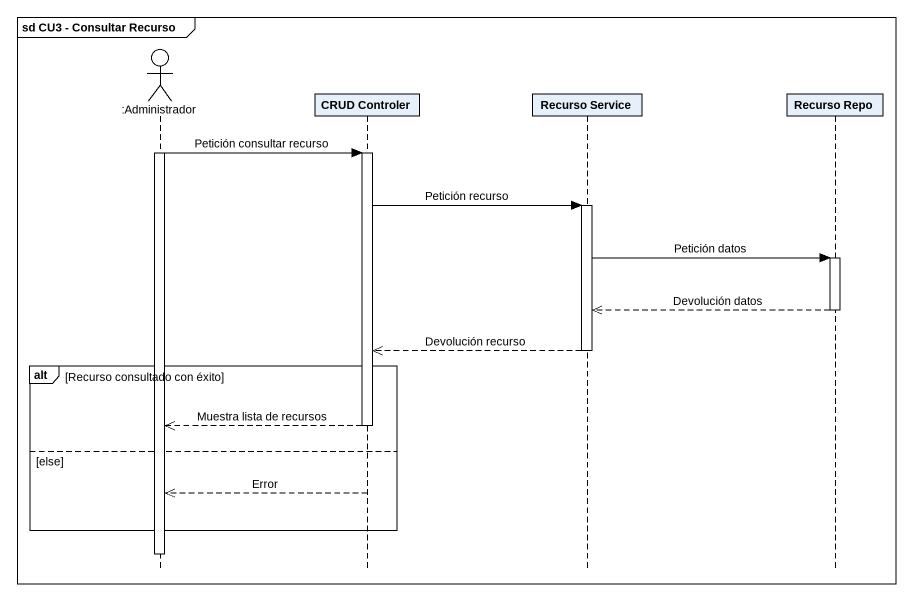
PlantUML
@startuml
mainframe sd CU3 - Consultar Recurso
hide footbox
actor ":Administrador" as Administrador
participant "CRUD Controler" as CRUD_Controler
participant "Recurso Service" as Recurso_Service
participant "Recurso Repo" as Recurso_Repo

activate Administrador
Administrador -> CRUD_Controler : Petición consultar recurso
activate CRUD_Controler
CRUD_Controler -> Recurso_Service : Petición recurso
activate Recurso_Service
Recurso_Service -> Recurso_Repo : Petición datos
activate Recurso_Repo
Recurso_Repo -->> Recurso_Service : Devolución datos
deactivate Recurso_Repo
Recurso_Service -->> CRUD_Controler : Devolución recurso
deactivate Recurso_Service
alt Recurso consultado con éxito
  CRUD_Controler -->> Administrador : Muestra lista de recursos
  deactivate CRUD_Controler
else else
  CRUD_Controler -->> Administrador : Error
end
deactivate Administrador
@enduml
